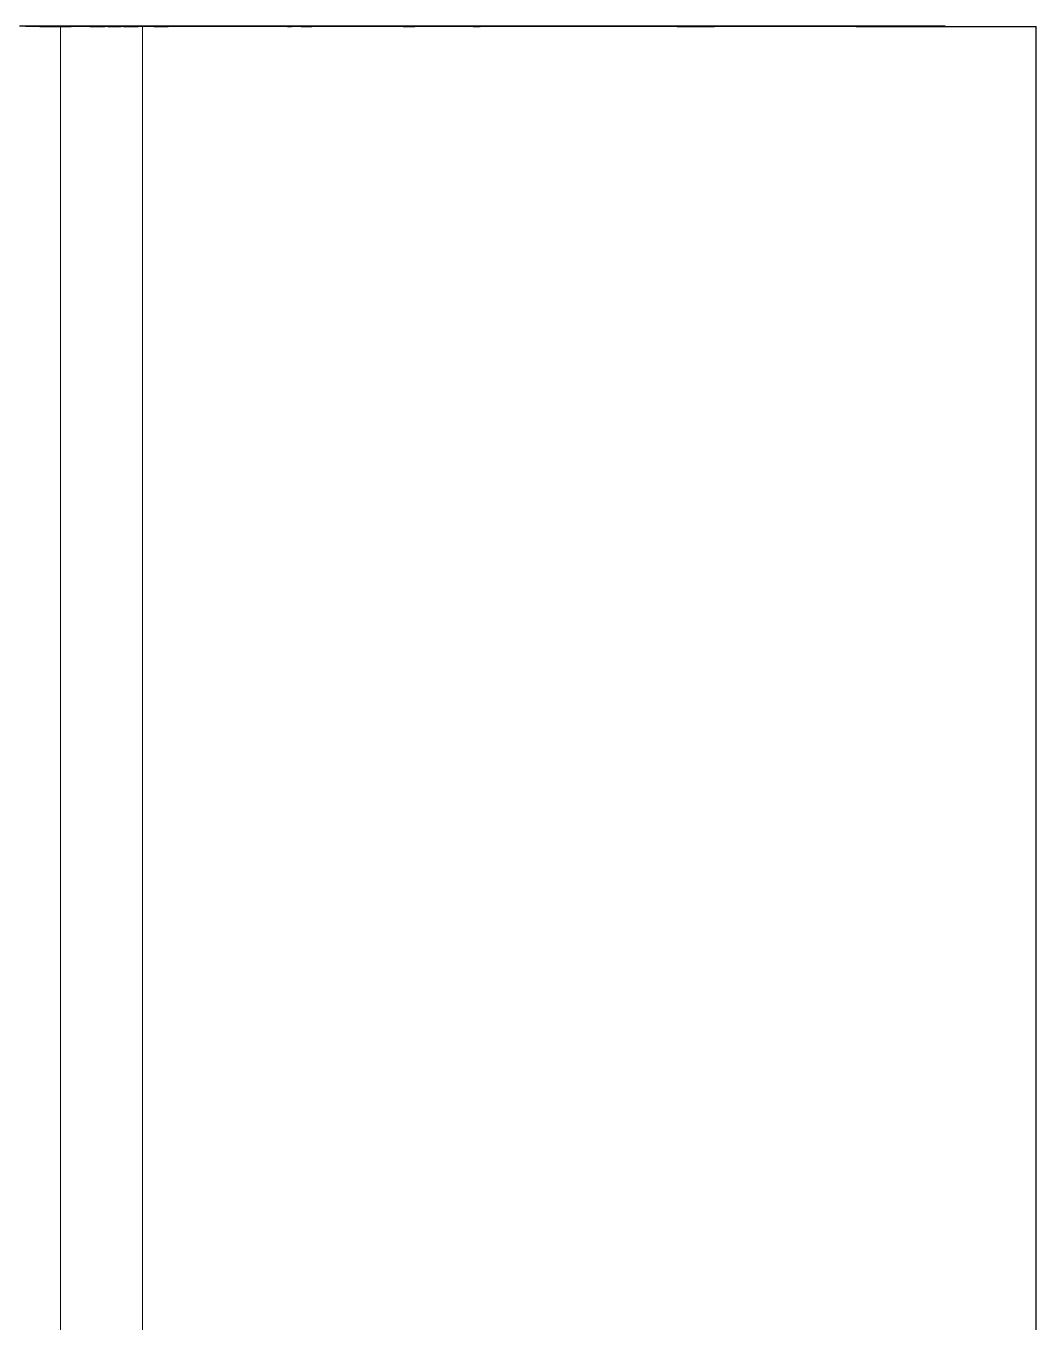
# Model space of a CAD drawing. Header units: metres. Extents: x 294 to 1101, y -498 to -355.
# Drawn here: x 626.628 to 628.206, y -486.342 to -484.317 of the extents above; entities that cross this region are included whole.
import ezdxf

# ---------------------------------------------------------------- set-up
doc = ezdxf.new("R2010")
doc.units = ezdxf.units.M
doc.layers.add('19-JARDINERIA', color=80, linetype='Continuous', lineweight=0)
doc.layers.add('SectionCutEdges', color=7, linetype='Continuous')

msp = doc.modelspace()

# ---------------------------------------------------------------- linework, layer by layer
for p, q in [((626.6288, -484.3176), (626.6274, -484.3176)), ((626.6288, -484.3176), (626.6288, -484.3165)), ((626.6311, -484.3176), (626.6288, -484.3176)), ((626.6311, -484.3165), (626.6311, -484.3176)), ((626.6499, -484.3176), (626.6311, -484.3176)), ((626.6499, -484.3165), (626.6499, -484.3176)), ((626.6499, -484.3176), (626.6596, -484.3176)), ((626.6596, -484.3165), (626.6596, -484.3176)), ((626.6596, -484.3176), (626.6723, -484.3176)), ((626.6723, -484.3176), (626.6763, -484.3176)), ((626.6763, -484.3165), (626.6763, -484.3176)), ((626.6763, -484.3176), (626.6821, -484.3176)), ((626.6821, -484.3165), (626.6821, -484.3176)), ((626.6821, -484.3176), (626.6822, -484.3176)), ((626.6822, -484.3176), (626.6989, -484.3176)), ((626.7071, -484.3176), (626.6989, -484.3176)), ((626.7071, -484.3165), (626.7071, -484.3176)), ((626.7196, -484.3176), (626.7071, -484.3176)), ((626.7196, -484.3176), (626.7196, -484.3165)), ((626.7203, -484.3176), (626.7196, -484.3176)), ((626.7203, -484.3165), (626.7203, -484.3176)), ((626.7212, -484.3176), (626.7203, -484.3176)), ((626.7212, -484.3165), (626.7212, -484.3176)), ((626.7213, -484.3176), (626.7212, -484.3176)), ((626.7213, -484.3165), (626.7213, -484.3176)), ((626.7281, -484.3176), (626.7213, -484.3176)), ((626.7281, -484.3165), (626.7281, -484.3176)), ((626.7281, -484.3176), (626.7512, -484.3176)), ((626.7536, -484.3176), (626.7512, -484.3176)), ((626.7536, -484.3165), (626.7536, -484.3176)), ((626.7562, -484.3176), (626.7536, -484.3176)), ((626.7562, -484.3165), (626.7562, -484.3176)), ((626.7562, -484.3176), (626.7768, -484.3176)), ((626.7803, -484.3176), (626.7768, -484.3176)), ((626.7803, -484.3165), (626.7803, -484.3176)), ((626.7803, -484.3176), (626.8035, -484.3176)), ((626.8035, -484.3165), (626.8035, -484.3176)), ((626.8103, -484.3176), (626.8035, -484.3176)), ((626.8196, -484.3176), (626.8196, -484.3165)), ((626.8275, -484.3165), (626.8275, -484.3176)), ((626.8279, -484.3165), (626.8279, -484.3176)), ((626.8505, -484.3165), (626.8505, -484.3176)), ((626.8758, -484.3165), (626.8758, -484.3176)), ((626.8957, -484.3165), (626.8957, -484.3176)), ((626.8993, -484.3165), (626.8993, -484.3176)), ((626.9178, -484.3165), (626.9178, -484.3176)), ((626.9195, -484.3165), (626.9195, -484.3176)), ((626.9196, -484.3165), (626.9196, -484.3176)), ((626.9203, -484.3165), (626.9203, -484.3176)), ((626.9213, -484.3165), (626.9213, -484.3176)), ((626.9452, -484.3165), (626.9452, -484.3176)), ((626.9609, -484.3165), (626.9609, -484.3176)), ((626.9676, -484.3165), (626.9676, -484.3176)), ((626.9819, -484.3165), (626.9819, -484.3176)), ((627.0114, -484.3165), (627.0114, -484.3176)), ((627.023, -484.3165), (627.023, -484.3176)), ((627.0328, -484.3165), (627.0328, -484.3176)), ((627.043, -484.3165), (627.043, -484.3176)), ((627.0745, -484.3165), (627.0745, -484.3176)), ((627.0819, -484.3165), (627.0819, -484.3176)), ((627.0948, -484.3165), (627.0948, -484.3176)), ((627.1008, -484.3165), (627.1008, -484.3176)), ((627.1343, -484.3165), (627.1343, -484.3176)), ((627.1375, -484.3165), (627.1375, -484.3176)), ((627.1535, -484.3165), (627.1535, -484.3176)), ((627.1554, -484.3165), (627.1554, -484.3176)), ((627.1899, -484.3165), (627.1899, -484.3176)), ((627.1909, -484.3165), (627.1909, -484.3176)), ((627.2066, -484.3165), (627.2066, -484.3176)), ((627.209, -484.3165), (627.209, -484.3176)), ((627.239, -484.3165), (627.239, -484.3176)), ((627.2441, -484.3165), (627.2441, -484.3176)), ((627.2546, -484.3165), (627.2546, -484.3176)), ((627.2611, -484.3165), (627.2611, -484.3176)), ((627.2846, -484.3165), (627.2846, -484.3176)), ((627.2939, -484.3165), (627.2939, -484.3176)), ((627.2991, -484.3165), (627.2991, -484.3176)), ((627.3098, -484.3165), (627.3098, -484.3176)), ((627.3268, -484.3165), (627.3268, -484.3176)), ((627.3401, -484.3165), (627.3401, -484.3176)), ((627.3403, -484.3165), (627.3403, -484.3176)), ((627.355, -484.3165), (627.355, -484.3176)), ((627.3656, -484.3165), (627.3656, -484.3176)), ((627.3777, -484.3165), (627.3777, -484.3176)), ((627.3832, -484.3165), (627.3832, -484.3176)), ((627.3967, -484.3165), (627.3967, -484.3176)), ((627.4008, -484.3165), (627.4008, -484.3176)), ((627.4118, -484.3165), (627.4118, -484.3176)), ((627.4225, -484.3165), (627.4225, -484.3176)), ((627.4325, -484.3165), (627.4325, -484.3176)), ((627.4349, -484.3165), (627.4349, -484.3176)), ((627.4422, -484.3165), (627.4422, -484.3176)), ((627.4583, -484.3165), (627.4583, -484.3176)), ((627.4606, -484.3165), (627.4606, -484.3176)), ((627.4691, -484.3165), (627.4691, -484.3176)), ((627.4695, -484.3165), (627.4695, -484.3176)), ((627.481, -484.3165), (627.481, -484.3176)), ((627.4851, -484.3165), (627.4851, -484.3176)), ((627.4905, -484.3165), (627.4905, -484.3176)), ((627.4924, -484.3165), (627.4924, -484.3176)), ((627.5004, -484.3165), (627.5004, -484.3176)), ((627.5059, -484.3165), (627.5059, -484.3176)), ((627.5121, -484.3165), (627.5121, -484.3176)), ((627.5191, -484.3165), (627.5191, -484.3176)), ((627.5231, -484.3165), (627.5231, -484.3176)), ((627.5233, -484.3165), (627.5233, -484.3176)), ((627.5278, -484.3165), (627.5278, -484.3176)), ((627.5281, -484.3165), (627.5281, -484.3176)), ((627.5367, -484.3165), (627.5367, -484.3176)), ((627.5404, -484.3165), (627.5404, -484.3176)), ((627.544, -484.3165), (627.544, -484.3176)), ((627.5465, -484.3165), (627.5465, -484.3176)), ((627.549, -484.3165), (627.549, -484.3176)), ((627.5514, -484.3165), (627.5514, -484.3176)), ((627.5527, -484.3165), (627.5527, -484.3176)), ((627.5539, -484.3165), (627.5539, -484.3176)), ((627.5552, -484.3165), (627.5552, -484.3176)), ((627.5652, -484.3165), (627.5652, -484.3176)), ((627.5714, -484.3165), (627.5714, -484.3176)), ((627.5826, -484.3165), (627.5826, -484.3176)), ((627.5876, -484.3165), (627.5876, -484.3176)), ((627.5964, -484.3165), (627.5964, -484.3176)), ((627.6002, -484.3165), (627.6002, -484.3176)), ((627.6064, -484.3165), (627.6064, -484.3176)), ((627.6089, -484.3165), (627.6089, -484.3176)), ((627.6127, -484.3165), (627.6127, -484.3176)), ((627.6139, -484.3165), (627.6139, -484.3176)), ((627.6152, -484.3165), (627.6152, -484.3176)), ((627.6452, -484.3165), (627.6452, -484.3176)), ((627.7035, -484.3176), (627.7035, -484.3165)), ((627.9034, -484.3165), (627.9034, -484.3176)), ((627.9035, -484.3165), (627.9035, -484.3176)), ((628.0634, -484.3165), (628.0634, -484.3176))]:
    msp.add_line(p, q)
at = {"layer": '19-JARDINERIA', "color": 251}
for p, q in [((626.6822, -487.6576), (626.6822, -484.3176)), ((626.8103, -484.3176), (626.8103, -487.6576))]:
    msp.add_line(p, q, dxfattribs=at)
at = {"layer": 'SectionCutEdges'}
for p, q in [((626.6182, -484.3165), (626.6288, -484.3165)), ((626.6288, -484.3165), (626.6311, -484.3165)), ((626.6311, -484.3165), (626.6499, -484.3165)), ((626.6499, -484.3165), (626.6596, -484.3165)), ((626.6596, -484.3165), (626.6723, -484.3165)), ((626.6723, -484.3165), (626.6763, -484.3165)), ((626.6763, -484.3165), (626.6821, -484.3165)), ((626.6821, -484.3165), (626.6989, -484.3165)), ((626.6989, -484.3165), (626.7071, -484.3165)), ((626.7071, -484.3165), (626.7196, -484.3165)), ((626.7196, -484.3165), (626.7203, -484.3165)), ((626.7203, -484.3165), (626.7212, -484.3165)), ((626.7212, -484.3165), (626.7213, -484.3165)), ((626.7213, -484.3165), (626.7281, -484.3165)), ((626.7281, -484.3165), (626.7512, -484.3165)), ((626.7512, -484.3165), (626.7536, -484.3165)), ((626.7536, -484.3165), (626.7562, -484.3165)), ((626.7562, -484.3165), (626.7768, -484.3165)), ((626.7768, -484.3165), (626.7803, -484.3165)), ((626.7803, -484.3165), (626.8035, -484.3165)), ((626.8035, -484.3165), (626.8196, -484.3165)), ((626.8196, -484.3176), (626.8103, -484.3176)), ((626.8196, -484.3165), (626.8271, -484.3165)), ((626.8271, -484.3176), (626.8196, -484.3176)), ((626.8271, -484.3165), (626.8275, -484.3165)), ((626.8275, -484.3176), (626.8271, -484.3176)), ((626.8275, -484.3165), (626.8279, -484.3165)), ((626.8279, -484.3176), (626.8275, -484.3176)), ((626.8279, -484.3165), (626.8505, -484.3165)), ((626.8279, -484.3176), (626.8505, -484.3176)), ((626.8505, -484.3165), (626.8517, -484.3165)), ((626.8517, -484.3176), (626.8505, -484.3176)), ((626.8517, -484.3165), (626.8758, -484.3165)), ((626.8758, -484.3176), (626.8517, -484.3176)), ((626.8758, -484.3165), (626.8957, -484.3165)), ((626.8957, -484.3176), (626.8758, -484.3176)), ((626.8957, -484.3165), (626.8993, -484.3165)), ((626.8993, -484.3176), (626.8957, -484.3176)), ((626.8993, -484.3165), (626.9, -484.3165)), ((626.9, -484.3176), (626.8993, -484.3176)), ((626.9, -484.3165), (626.9178, -484.3165)), ((626.9178, -484.3176), (626.9, -484.3176)), ((626.9178, -484.3165), (626.9195, -484.3165)), ((626.9195, -484.3176), (626.9178, -484.3176)), ((626.9195, -484.3165), (626.9196, -484.3165)), ((626.9196, -484.3176), (626.9195, -484.3176)), ((626.9196, -484.3165), (626.9203, -484.3165)), ((626.9203, -484.3176), (626.9196, -484.3176)), ((626.9203, -484.3165), (626.9213, -484.3165)), ((626.9213, -484.3176), (626.9203, -484.3176)), ((626.9213, -484.3165), (626.9236, -484.3165)), ((626.9236, -484.3176), (626.9213, -484.3176)), ((626.9236, -484.3165), (626.9452, -484.3165)), ((626.9452, -484.3176), (626.9236, -484.3176)), ((626.9452, -484.3165), (626.9609, -484.3165)), ((626.9609, -484.3176), (626.9452, -484.3176)), ((626.9609, -484.3165), (626.9676, -484.3165)), ((626.9676, -484.3176), (626.9609, -484.3176)), ((626.9676, -484.3165), (626.9699, -484.3165)), ((626.9699, -484.3176), (626.9676, -484.3176)), ((626.9699, -484.3165), (626.9819, -484.3165)), ((626.9819, -484.3176), (626.9699, -484.3176)), ((626.9819, -484.3165), (626.9925, -484.3165)), ((626.9925, -484.3176), (626.9819, -484.3176)), ((626.9925, -484.3165), (627.0114, -484.3165)), ((627.0114, -484.3176), (626.9925, -484.3176)), ((627.0114, -484.3165), (627.023, -484.3165)), ((627.023, -484.3176), (627.0114, -484.3176)), ((627.023, -484.3165), (627.0328, -484.3165)), ((627.0328, -484.3176), (627.023, -484.3176)), ((627.0328, -484.3165), (627.0366, -484.3165)), ((627.0366, -484.3176), (627.0328, -484.3176)), ((627.0366, -484.3165), (627.043, -484.3165)), ((627.0366, -484.3176), (627.043, -484.3176)), ((627.043, -484.3165), (627.0582, -484.3165)), ((627.0582, -484.3176), (627.043, -484.3176)), ((627.0582, -484.3165), (627.0745, -484.3165)), ((627.0582, -484.3176), (627.0745, -484.3176)), ((627.0745, -484.3165), (627.0819, -484.3165)), ((627.0819, -484.3176), (627.0745, -484.3176)), ((627.0819, -484.3165), (627.0948, -484.3165)), ((627.0948, -484.3176), (627.0819, -484.3176)), ((627.0948, -484.3165), (627.1002, -484.3165)), ((627.1002, -484.3176), (627.0948, -484.3176)), ((627.1002, -484.3165), (627.1008, -484.3165)), ((627.1008, -484.3176), (627.1002, -484.3176)), ((627.1008, -484.3165), (627.1207, -484.3165)), ((627.1207, -484.3176), (627.1008, -484.3176)), ((627.1207, -484.3165), (627.1343, -484.3165)), ((627.1343, -484.3176), (627.1207, -484.3176)), ((627.1343, -484.3165), (627.1375, -484.3165)), ((627.1375, -484.3176), (627.1343, -484.3176)), ((627.1375, -484.3165), (627.1535, -484.3165)), ((627.1535, -484.3176), (627.1375, -484.3176)), ((627.1535, -484.3165), (627.1554, -484.3165)), ((627.1554, -484.3176), (627.1535, -484.3176)), ((627.1554, -484.3165), (627.1605, -484.3165)), ((627.1605, -484.3176), (627.1554, -484.3176)), ((627.1605, -484.3165), (627.1799, -484.3165)), ((627.1799, -484.3176), (627.1605, -484.3176)), ((627.1799, -484.3165), (627.1899, -484.3165)), ((627.1899, -484.3176), (627.1799, -484.3176)), ((627.1899, -484.3165), (627.1909, -484.3165)), ((627.1909, -484.3176), (627.1899, -484.3176)), ((627.1909, -484.3165), (627.2066, -484.3165)), ((627.2066, -484.3176), (627.1909, -484.3176)), ((627.2066, -484.3165), (627.209, -484.3165)), ((627.209, -484.3176), (627.2066, -484.3176)), ((627.209, -484.3165), (627.2175, -484.3165)), ((627.2175, -484.3176), (627.209, -484.3176)), ((627.2175, -484.3165), (627.2358, -484.3165)), ((627.2175, -484.3176), (627.2358, -484.3176)), ((627.2358, -484.3165), (627.239, -484.3165)), ((627.239, -484.3176), (627.2358, -484.3176)), ((627.239, -484.3165), (627.2441, -484.3165)), ((627.2441, -484.3176), (627.239, -484.3176)), ((627.2441, -484.3165), (627.2546, -484.3165)), ((627.2546, -484.3176), (627.2441, -484.3176)), ((627.2546, -484.3165), (627.2611, -484.3165)), ((627.2611, -484.3176), (627.2546, -484.3176)), ((627.2611, -484.3165), (627.2712, -484.3165)), ((627.2712, -484.3176), (627.2611, -484.3176)), ((627.2712, -484.3165), (627.2846, -484.3165)), ((627.2846, -484.3176), (627.2712, -484.3176)), ((627.2846, -484.3165), (627.2883, -484.3165)), ((627.2883, -484.3176), (627.2846, -484.3176)), ((627.2883, -484.3165), (627.2939, -484.3165)), ((627.2939, -484.3176), (627.2883, -484.3176)), ((627.2939, -484.3165), (627.2991, -484.3165)), ((627.2991, -484.3176), (627.2939, -484.3176)), ((627.2991, -484.3165), (627.3098, -484.3165)), ((627.3098, -484.3176), (627.2991, -484.3176)), ((627.3098, -484.3165), (627.3214, -484.3165)), ((627.3214, -484.3176), (627.3098, -484.3176)), ((627.3214, -484.3165), (627.3268, -484.3165)), ((627.3268, -484.3176), (627.3214, -484.3176)), ((627.3268, -484.3165), (627.3374, -484.3165)), ((627.3268, -484.3176), (627.3374, -484.3176)), ((627.3374, -484.3165), (627.3401, -484.3165)), ((627.3401, -484.3176), (627.3374, -484.3176)), ((627.3401, -484.3165), (627.3403, -484.3165)), ((627.3403, -484.3176), (627.3401, -484.3176)), ((627.3403, -484.3165), (627.355, -484.3165)), ((627.355, -484.3176), (627.3403, -484.3176)), ((627.355, -484.3165), (627.3656, -484.3165)), ((627.3656, -484.3176), (627.355, -484.3176)), ((627.3656, -484.3165), (627.3681, -484.3165)), ((627.3681, -484.3176), (627.3656, -484.3176)), ((627.3681, -484.3165), (627.3777, -484.3165)), ((627.3777, -484.3176), (627.3681, -484.3176)), ((627.3777, -484.3165), (627.3829, -484.3165)), ((627.3829, -484.3176), (627.3777, -484.3176)), ((627.3829, -484.3165), (627.3832, -484.3165)), ((627.3832, -484.3176), (627.3829, -484.3176)), ((627.3832, -484.3165), (627.3967, -484.3165)), ((627.3967, -484.3176), (627.3832, -484.3176)), ((627.3967, -484.3165), (627.4008, -484.3165)), ((627.4008, -484.3176), (627.3967, -484.3176)), ((627.4008, -484.3165), (627.4114, -484.3165)), ((627.4114, -484.3176), (627.4008, -484.3176)), ((627.4114, -484.3165), (627.4118, -484.3165)), ((627.4118, -484.3176), (627.4114, -484.3176)), ((627.4118, -484.3165), (627.4225, -484.3165)), ((627.4225, -484.3176), (627.4118, -484.3176)), ((627.4225, -484.3165), (627.425, -484.3165)), ((627.425, -484.3176), (627.4225, -484.3176)), ((627.425, -484.3165), (627.4325, -484.3165)), ((627.4325, -484.3176), (627.425, -484.3176)), ((627.4325, -484.3165), (627.4349, -484.3165)), ((627.4349, -484.3176), (627.4325, -484.3176)), ((627.4349, -484.3165), (627.4422, -484.3165)), ((627.4422, -484.3176), (627.4349, -484.3176)), ((627.4422, -484.3165), (627.451, -484.3165)), ((627.451, -484.3176), (627.4422, -484.3176)), ((627.451, -484.3165), (627.4583, -484.3165)), ((627.4583, -484.3176), (627.451, -484.3176)), ((627.4583, -484.3165), (627.4606, -484.3165)), ((627.4606, -484.3176), (627.4583, -484.3176)), ((627.4606, -484.3165), (627.4635, -484.3165)), ((627.4635, -484.3176), (627.4606, -484.3176)), ((627.4635, -484.3165), (627.4691, -484.3165)), ((627.4691, -484.3176), (627.4635, -484.3176)), ((627.4691, -484.3165), (627.4695, -484.3165)), ((627.4695, -484.3176), (627.4691, -484.3176)), ((627.4695, -484.3165), (627.481, -484.3165)), ((627.481, -484.3176), (627.4695, -484.3176)), ((627.481, -484.3165), (627.4851, -484.3165)), ((627.4851, -484.3176), (627.481, -484.3176)), ((627.4851, -484.3165), (627.4871, -484.3165)), ((627.4871, -484.3176), (627.4851, -484.3176)), ((627.4871, -484.3165), (627.4905, -484.3165)), ((627.4905, -484.3176), (627.4871, -484.3176)), ((627.4905, -484.3165), (627.4924, -484.3165)), ((627.4924, -484.3176), (627.4905, -484.3176)), ((627.4924, -484.3165), (627.4983, -484.3165)), ((627.4983, -484.3176), (627.4924, -484.3176)), ((627.4983, -484.3165), (627.5004, -484.3165)), ((627.5004, -484.3176), (627.4983, -484.3176)), ((627.5004, -484.3165), (627.5059, -484.3165)), ((627.5059, -484.3176), (627.5004, -484.3176)), ((627.5059, -484.3165), (627.5121, -484.3165)), ((627.5121, -484.3176), (627.5059, -484.3176)), ((627.5121, -484.3165), (627.5191, -484.3165)), ((627.5191, -484.3176), (627.5121, -484.3176)), ((627.5191, -484.3165), (627.5195, -484.3165)), ((627.5195, -484.3176), (627.5191, -484.3176)), ((627.5195, -484.3165), (627.5231, -484.3165)), ((627.5231, -484.3176), (627.5195, -484.3176)), ((627.5231, -484.3165), (627.5233, -484.3165)), ((627.5233, -484.3176), (627.5231, -484.3176)), ((627.5233, -484.3165), (627.5278, -484.3165)), ((627.5278, -484.3176), (627.5233, -484.3176)), ((627.5278, -484.3165), (627.5281, -484.3165)), ((627.5281, -484.3176), (627.5278, -484.3176)), ((627.5281, -484.3165), (627.5295, -484.3165)), ((627.5295, -484.3176), (627.5281, -484.3176)), ((627.5295, -484.3165), (627.5367, -484.3165)), ((627.5367, -484.3176), (627.5295, -484.3176)), ((627.5367, -484.3165), (627.5404, -484.3165)), ((627.5404, -484.3176), (627.5367, -484.3176)), ((627.5404, -484.3165), (627.544, -484.3165)), ((627.544, -484.3176), (627.5404, -484.3176)), ((627.544, -484.3165), (627.5465, -484.3165)), ((627.5465, -484.3176), (627.544, -484.3176)), ((627.5465, -484.3165), (627.5483, -484.3165)), ((627.5483, -484.3176), (627.5465, -484.3176)), ((627.5483, -484.3165), (627.549, -484.3165)), ((627.549, -484.3176), (627.5483, -484.3176)), ((627.549, -484.3165), (627.5514, -484.3165)), ((627.5514, -484.3176), (627.549, -484.3176)), ((627.5514, -484.3165), (627.5527, -484.3165)), ((627.5527, -484.3176), (627.5514, -484.3176)), ((627.5527, -484.3165), (627.5539, -484.3165)), ((627.5539, -484.3176), (627.5527, -484.3176)), ((627.5539, -484.3165), (627.5552, -484.3165)), ((627.5552, -484.3176), (627.5539, -484.3176)), ((627.5552, -484.3165), (627.5571, -484.3165)), ((627.5571, -484.3176), (627.5552, -484.3176)), ((627.5571, -484.3165), (627.5652, -484.3165)), ((627.5652, -484.3176), (627.5571, -484.3176)), ((627.5652, -484.3165), (627.5714, -484.3165)), ((627.5714, -484.3176), (627.5652, -484.3176)), ((627.5714, -484.3165), (627.5734, -484.3165)), ((627.5734, -484.3176), (627.5714, -484.3176)), ((627.5734, -484.3165), (627.5809, -484.3165)), ((627.5809, -484.3176), (627.5734, -484.3176)), ((627.5809, -484.3165), (627.5826, -484.3165)), ((627.5826, -484.3176), (627.5809, -484.3176)), ((627.5826, -484.3165), (627.5876, -484.3165)), ((627.5876, -484.3176), (627.5826, -484.3176)), ((627.5876, -484.3165), (627.5948, -484.3165)), ((627.5948, -484.3176), (627.5876, -484.3176)), ((627.5948, -484.3165), (627.5964, -484.3165)), ((627.5964, -484.3176), (627.5948, -484.3176)), ((627.5964, -484.3165), (627.6002, -484.3165)), ((627.6002, -484.3176), (627.5964, -484.3176)), ((627.6002, -484.3165), (627.6011, -484.3165)), ((627.6011, -484.3176), (627.6002, -484.3176)), ((627.6011, -484.3165), (627.6064, -484.3165)), ((627.6064, -484.3176), (627.6011, -484.3176)), ((627.6064, -484.3165), (627.6089, -484.3165)), ((627.6089, -484.3176), (627.6064, -484.3176)), ((627.6089, -484.3165), (627.6124, -484.3165)), ((627.6124, -484.3176), (627.6089, -484.3176)), ((627.6124, -484.3165), (627.6127, -484.3165)), ((627.6127, -484.3176), (627.6124, -484.3176)), ((627.6127, -484.3165), (627.6139, -484.3165)), ((627.6139, -484.3176), (627.6127, -484.3176)), ((627.6139, -484.3165), (627.6152, -484.3165)), ((627.6152, -484.3176), (627.6139, -484.3176)), ((627.6152, -484.3165), (627.6174, -484.3165)), ((627.6174, -484.3176), (627.6152, -484.3176)), ((627.6174, -484.3165), (627.6263, -484.3165)), ((627.6263, -484.3176), (627.6174, -484.3176)), ((627.6263, -484.3165), (627.629, -484.3165)), ((627.629, -484.3176), (627.6263, -484.3176)), ((627.629, -484.3165), (627.63, -484.3165)), ((627.63, -484.3176), (627.629, -484.3176)), ((627.63, -484.3165), (627.6363, -484.3165)), ((627.6363, -484.3176), (627.63, -484.3176)), ((627.6363, -484.3165), (627.6389, -484.3165)), ((627.6389, -484.3176), (627.6363, -484.3176)), ((627.6389, -484.3165), (627.6427, -484.3165)), ((627.6427, -484.3176), (627.6389, -484.3176)), ((627.6427, -484.3165), (627.6439, -484.3165)), ((627.6439, -484.3176), (627.6427, -484.3176)), ((627.6439, -484.3165), (627.6452, -484.3165)), ((627.6452, -484.3176), (627.6439, -484.3176)), ((627.6452, -484.3165), (627.7035, -484.3165)), ((627.6452, -484.3176), (627.7035, -484.3176)), ((627.7035, -484.3165), (627.7313, -484.3165)), ((627.7313, -484.3176), (627.7035, -484.3176)), ((627.7313, -484.3165), (627.83, -484.3165)), ((627.83, -484.3176), (627.7313, -484.3176)), ((627.83, -484.3165), (627.9034, -484.3165)), ((627.9034, -484.3176), (627.83, -484.3176)), ((627.9034, -484.3165), (627.9035, -484.3165)), ((627.9035, -484.3176), (627.9034, -484.3176)), ((627.9035, -484.3165), (627.925, -484.3165)), ((627.925, -484.3176), (627.9035, -484.3176)), ((627.925, -484.3165), (628.0162, -484.3165)), ((627.925, -484.3176), (628.0162, -484.3176)), ((628.0162, -484.3165), (628.0634, -484.3165)), ((628.0162, -484.3176), (628.0634, -484.3176)), ((628.0634, -484.3176), (628.206, -484.3176)), ((628.206, -487.6576), (628.206, -484.3176))]:
    msp.add_line(p, q, dxfattribs=at)

doc.saveas('drawing.dxf')
